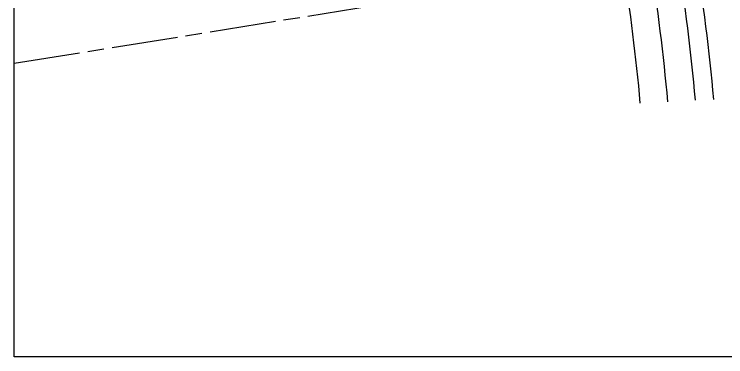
# Model space of a CAD drawing. Header units: inches. Extents: x 19267 to 40087, y 4081 to 15521.
# Drawn here: x 26403 to 30277, y 4081 to 5949 of the extents above; entities that cross this region are included whole.
import ezdxf

# ---------------------------------------------------------------- set-up
doc = ezdxf.new("R2010")
doc.units = ezdxf.units.IN
doc.header["$MEASUREMENT"] = 0
doc.linetypes.add('CENTERLINE', pattern=[30, 12, -1.5, 3, -1.5, 12])
doc.layers.add('20-TEXT', color=3, linetype='Continuous')
doc.layers.add('NEW_GF', color=7, linetype='Continuous', true_color=0xffffff)
doc.layers.add('vport', color=6, linetype='Continuous', plot=False)

msp = doc.modelspace()

# ---------------------------------------------------------------- linework, layer by layer
at = {"layer": '20-TEXT', "color": 1, "linetype": 'CENTERLINE', "ltscale": 30}
msp.add_line((26403, 5681.7), (29718.3, 6215), dxfattribs=at)
at = {"layer": 'NEW_GF', "color": 4, "linetype": 'Continuous', "ltscale": 100}
for centre, radius, start, end in [((19158, 4516.3), 11096, 5.00715, 9.14019), ((19184.3, 4518.2), 10669.7, 5.089, 9.15042)]:
    msp.add_arc(centre, radius, start, end, dxfattribs=at)
at = {"layer": 'NEW_GF', "color": 2, "linetype": 'Continuous', "ltscale": 100}
for centre, radius, start, end in [((19155.4, 4516.1), 10848.7, 5.05592, 9.13765), ((19160.9, 4516.4), 10993.1, 5.02728, 9.14156)]:
    msp.add_arc(centre, radius, start, end, dxfattribs=at)
at = {"layer": 'vport', "ltscale": 5}
msp.add_lwpolyline([(26403, 9561.6), (32963.8, 9561.6), (32963.8, 4081.2), (26403, 4081.2)], close=True, dxfattribs=at)

doc.saveas('drawing.dxf')
